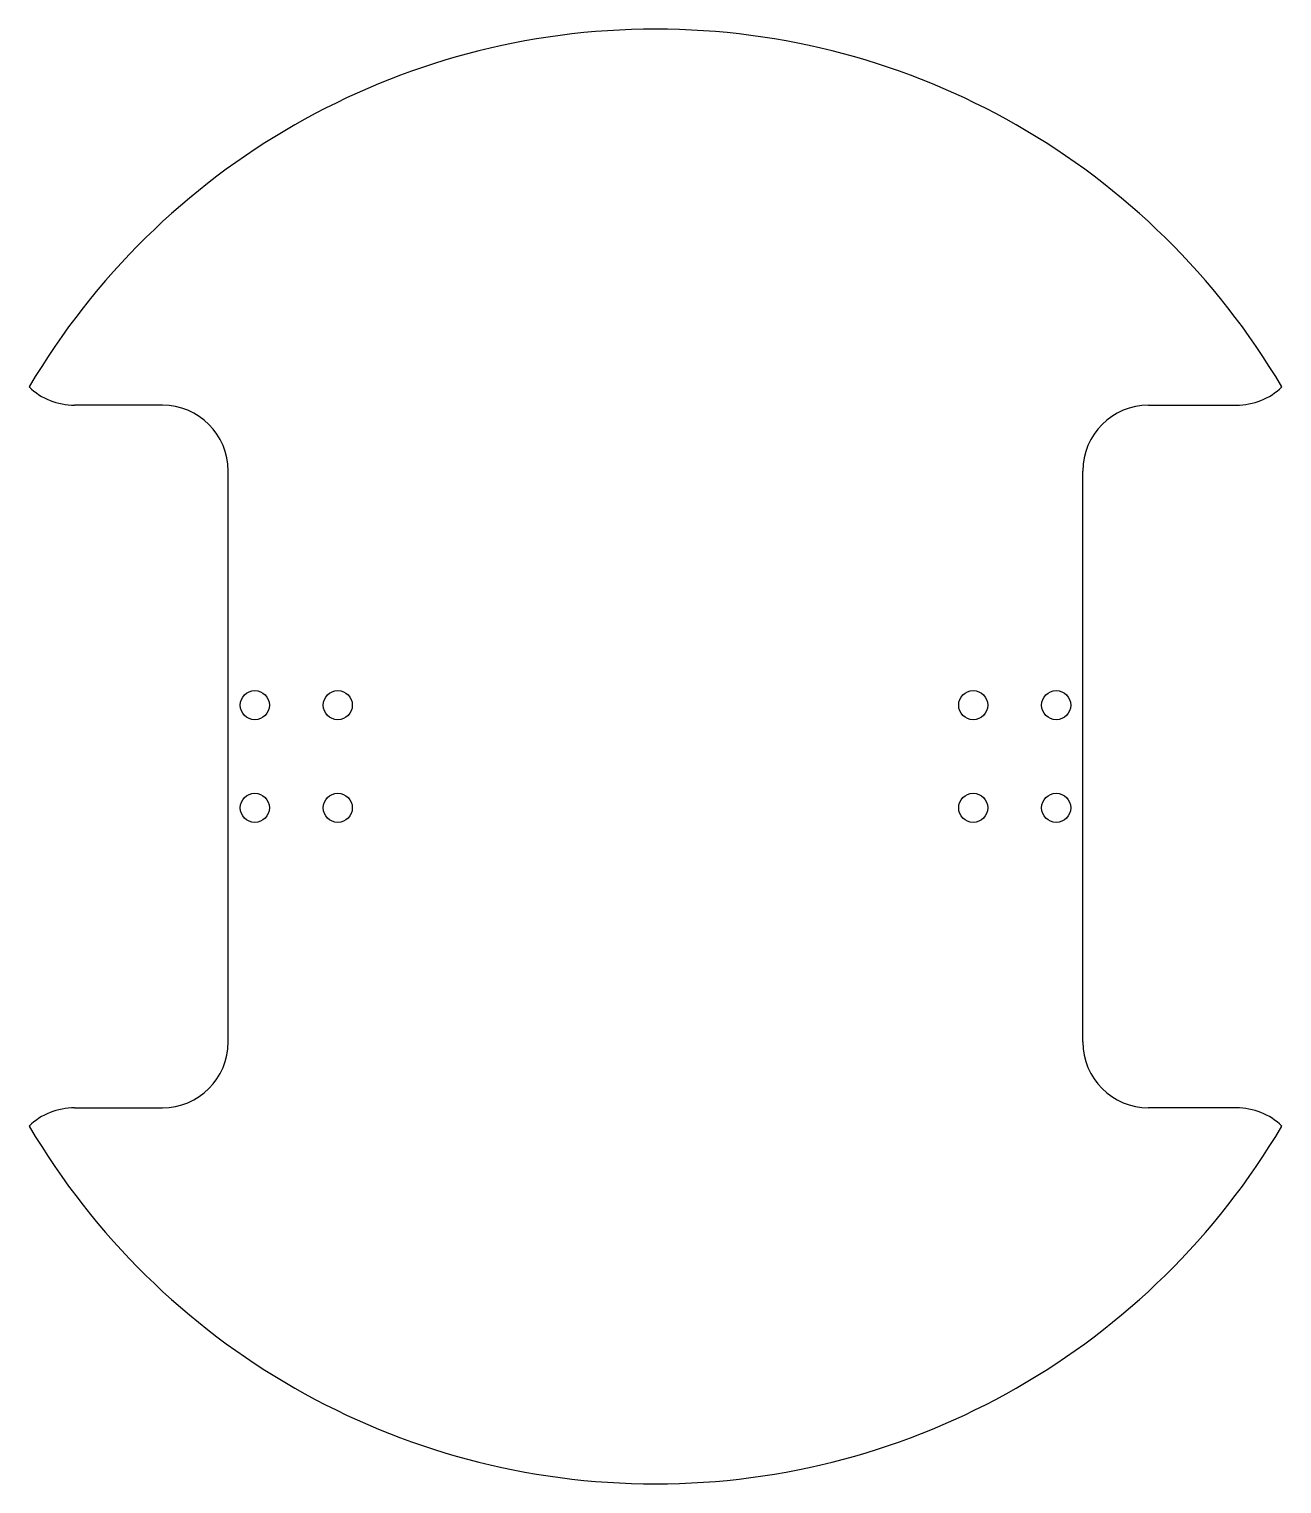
# Model space of a CAD drawing. Header units: millimetres. Extents: x -181 to 181, y -210 to 210.
import ezdxf

# ---------------------------------------------------------------- set-up
doc = ezdxf.new("R2010")
doc.units = ezdxf.units.MM

msp = doc.modelspace()

# ---------------------------------------------------------------- linework, layer by layer
for p, q in [((-142.64, 101.6), (-168.04, 101.6)), ((142.64, 101.6), (168.04, 101.6)), ((-123.59, -82.55), (-123.59, 82.55)), ((123.59, -82.55), (123.59, 82.55)), ((-168.04, -101.6), (-142.64, -101.6)), ((168.04, -101.6), (142.64, -101.6))]:
    msp.add_line(p, q)
for centre in [(-115.9, 14.85), (-91.9, 14.85), (91.9, 14.85), (115.9, 14.85), (-115.9, -14.85), (-91.9, -14.85), (91.9, -14.85), (115.9, -14.85)]:
    msp.add_circle(centre, 4.21)
for centre, radius, start, end in [((0, 0), 210.34, 30.5311, 149.4689), ((-168.04, 120.65), 19.05, 226.3935, 270), ((168.04, 120.65), 19.05, 270, 313.6065), ((-142.64, 82.55), 19.05, 0, 90), ((142.64, 82.55), 19.05, 90, 180), ((-142.64, -82.55), 19.05, 270, 0), ((142.64, -82.55), 19.05, 180, 270), ((-168.04, -120.65), 19.05, 90, 133.6065), ((168.04, -120.65), 19.05, 46.3935, 90), ((0, 0), 210.34, 210.5311, 329.4689)]:
    msp.add_arc(centre, radius, start, end)

doc.saveas('drawing.dxf')
